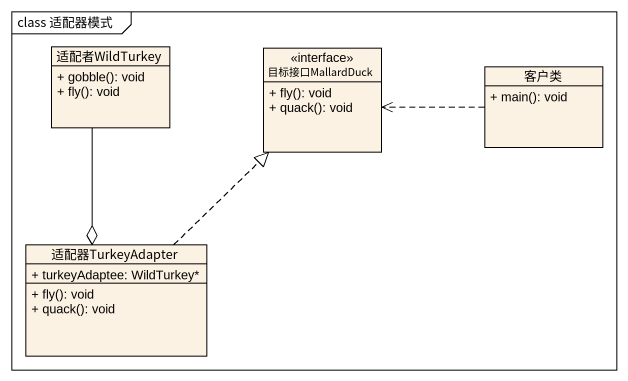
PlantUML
@startuml
mainframe class 适配器模式
hide circle
hide empty members
skinparam classAttributeIconSize 0
class 适配者WildTurkey {
  + gobble(): void
  + fly(): void
}
interface 目标接口MallardDuck {
  + fly(): void
  + quack(): void
}
class 客户类 {
  + main(): void
}
class 适配器TurkeyAdapter {
  + turkeyAdaptee: WildTurkey*
  + fly(): void
  + quack(): void
}
适配者WildTurkey --o 适配器TurkeyAdapter
客户类 .left.> 目标接口MallardDuck
适配器TurkeyAdapter .up.|> 目标接口MallardDuck
@enduml
